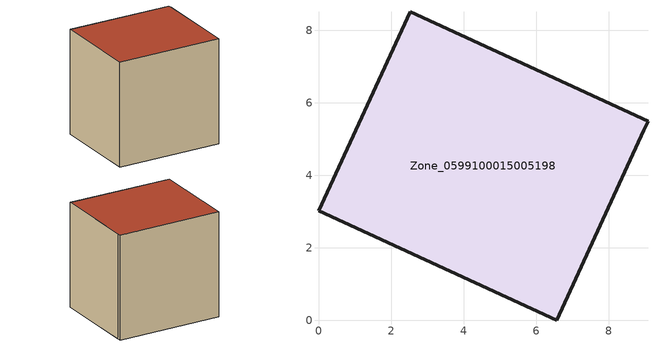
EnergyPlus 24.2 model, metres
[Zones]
Zone_0599100015005198
 floor ground (C_G): 2.53,8.52 9.09,5.5 8.97,5.25 6.57,0 0,3.03 z0.8
 wall outside (C_F): 0,3.03 6.57,0 8.97,5.25 9.09,5.5 2.53,8.52 0,3.03 z0.8:7.96
 roof outside (C_R): 9.09,5.5 2.53,8.52 0,3.03 6.57,0 8.97,5.25 z7.96
[BUILDING]
Pand.0599100015005198: North Axis=0; Terrain=City; Loads Convergence Tolerance Value=0.04; Temperature Convergence Tolerance Value=0.4; Solar Distribution=FullExterior; Maximum Number of Warmup Days=25; Minimum Number of Warmup Days=1
[Site:Location]
Rotterdam.The.Hague.AP_ZH_NLD Design_Conditions: Latitude=51.96; Longitude=4.45; Time Zone=1; Elevation=-4.5
[SITE:GROUNDTEMPERATURE:BUILDINGSURFACE]
18, 18, 18, 18, 18, 18, 18, 18, 18, 18, 18, 18
[MATERIAL] Thermal Absorptance=0.9; Solar Absorptance=0.7; Visible Absorptance=0.7
Name | Roughness | Thickness | Conductivity | Density | Specific Heat
G.TI.1965-1974 | MediumSmooth | 0.15 | 0.882353 | 540 | 1210
F.TI.1965-1974 | Rough | 0.3 | 0.697674 | 1920 | 840
R.TI.1965-1974 | MediumRough | 0.2 | 0.232558 | 1500 | 1000
[CONSTRUCTION]
C_G: G.TI.1965-1974
C_F: F.TI.1965-1974
C_R: R.TI.1965-1974
[ZONE]
Zone_0599100015005198: Type=1; Multiplier=1; Ceiling Height=Autocalculate; Volume=Autocalculate; Floor Area=autocalculate; Part of Total Floor Area=Yes
[ZONEINFILTRATION:DESIGNFLOWRATE]
Infil_Zone_0599100015005198: Zone or ZoneList or Space or SpaceList=Zone_0599100015005198; Schedule=AlwaysOn; Design Flow Rate Calculation Method=Flow/Area; Flow Rate per Floor Area=0.003; Constant Term Coefficient=1; Temperature Term Coefficient=0; Velocity Term Coefficient=0; Velocity Squared Term Coefficient=0
[HVACTEMPLATE:ZONE:IDEALLOADSAIRSYSTEM]
Zone_0599100015005198: Maximum Heating Supply Air Temperature=50; Minimum Cooling Supply Air Temperature=13; Maximum Heating Supply Air Humidity Ratio=0.0156; Minimum Cooling Supply Air Humidity Ratio=0.0077; Heating Limit=NoLimit; Cooling Limit=NoLimit; Dehumidification Control Type=ConstantSensibleHeatRatio; Cooling Sensible Heat Ratio=0.7; Dehumidification Setpoint=60; Humidification Control Type=None; Humidification Setpoint=30; Outdoor Air Method=None; Outdoor Air Flow Rate per Person=0.00944; Outdoor Air Flow Rate per Zone Floor Area=0; Outdoor Air Flow Rate per Zone=0; Demand Controlled Ventilation Type=None; Outdoor Air Economizer Type=NoEconomizer; Heat Recovery Type=None; Sensible Heat Recovery Effectiveness=0.7; Latent Heat Recovery Effectiveness=0.65
[ZONECONTROL:THERMOSTAT]
ThermostatControl_Zone_0599100015005198: Zone or ZoneList=Zone_0599100015005198; Control Type Schedule=DualSetpointControlType; Control 1=Thermostat_Zone_0599100015005198; Temperature Difference Between Cutout And Setpoint=0
[THERMOSTATSETPOINT:DUALSETPOINT]
Thermostat_Zone_0599100015005198: Heating Setpoint Temperature Schedule=HeatingSetpoint_Zone_0599100015005198; Cooling Setpoint Temperature Schedule=CoolingSetpoint_Zone_0599100015005198
[SCHEDULE:COMPACT]
HeatingSetpoint_Zone_0599100015005198: Through: 12/31, For: AllDays, Until: 24:00, 21
CoolingSetpoint_Zone_0599100015005198: Through: 12/31, For: AllDays, Until: 24:00, 24
DualSetpointControlType: Through: 12/31, For: AllDays, Until: 24:00, 4
AlwaysOn: Through: 12/31, For: AllDays, Until: 24:00, 1
